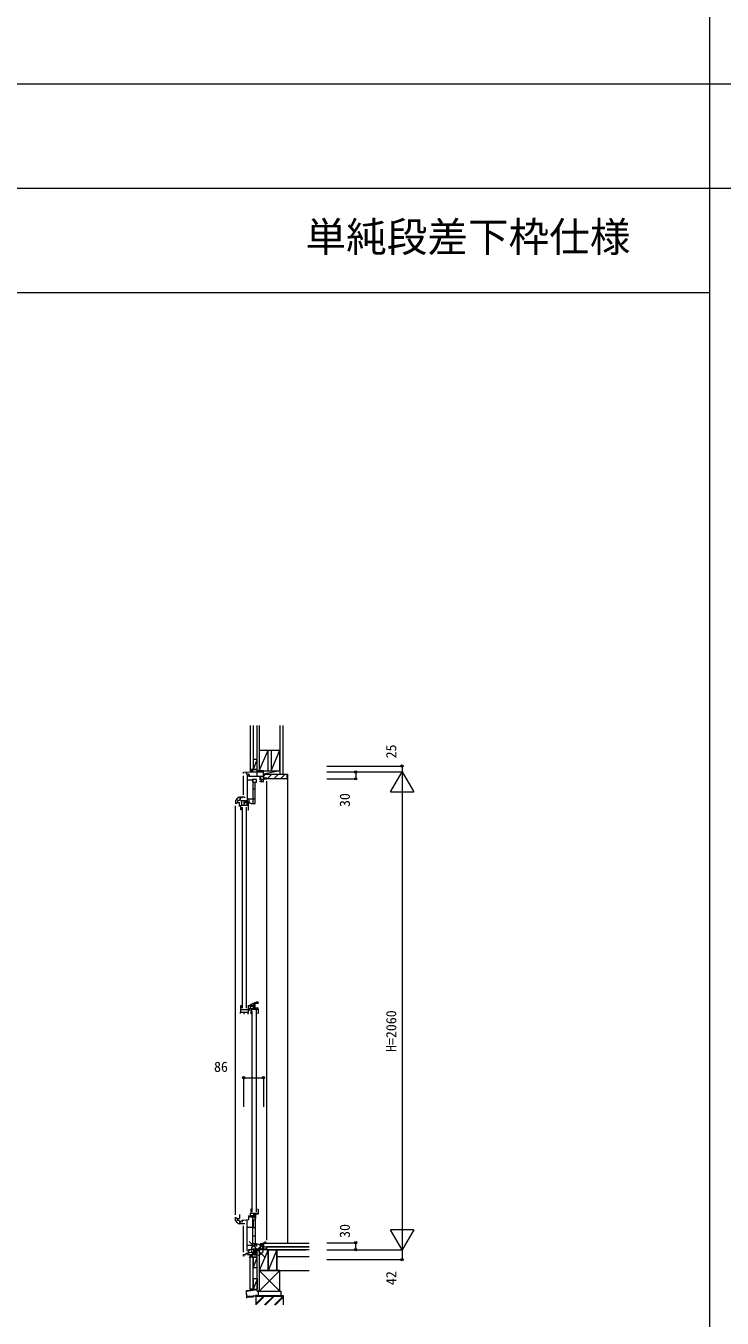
# Model space of a CAD drawing. Units: millimetres, scale not verified. Extents: x -13762 to 13750, y -10012 to 10000.
# Drawn here: x 4301 to 7302, y -5571 to 0 of the extents above; entities that cross this region are included whole.
import ezdxf
from ezdxf.enums import TextEntityAlignment as Align

# ---------------------------------------------------------------- set-up
doc = ezdxf.new("R2010")
doc.units = ezdxf.units.MM
doc.header["$LTSCALE"] = 50
for name, color, linetype, lineweight in [('0-0_0', 7, 'Continuous', 9), ('0-2_YKK_ZWAK', 5, 'Continuous', 9), ('0-4_YKK_12', 4, 'Continuous', 18), ('0-8_YKK_A1', 7, 'Continuous', 9), ('0-9_YSS_KE', 2, 'Continuous', 18), ('0-A_YSS_KE', 1, 'Continuous', 18)]:
    doc.layers.add(name, color=color, linetype=linetype, lineweight=lineweight)
doc.layers.add('0-1_USER1', color=7, linetype='Continuous')
doc.styles.add('ＭＳ ゴシック', font='')
doc.styles.get('ＭＳ ゴシック').set_extended_font_data('MS Gothic')

msp = doc.modelspace()

# ---------------------------------------------------------------- linework, layer by layer
at = {"layer": '0-0_0'}
for p, q in [((7250, -10000), (7250, 9500)), ((1250, -250), (13250, -250)), ((1250, -700), (13250, -700)), ((-13750, -1150), (7250, -1150))]:
    msp.add_line(p, q, dxfattribs=at)
at = {"layer": '0-2_YKK_ZWAK'}
for p, q in [((5280.6, -3205.79), (5268.6, -3205.79)), ((5268.6, -3208.99), (5271.8, -3205.79)), ((5268.6, -3214.65), (5277.46, -3205.79)), ((5268.6, -3205.79), (5268.6, -3215.79)), ((5273.11, -3215.79), (5278.6, -3210.3)), ((5278.6, -3205.79), (5278.6, -3215.79)), ((5325.6, -3225.79), (5425.6, -3225.79)), ((5326.6, -3232.89), (5333.7, -3225.79)), ((5326.6, -3240.79), (5326.6, -3225.79)), ((5341.99, -3245.79), (5361.99, -3225.79)), ((5370.27, -3245.79), (5390.27, -3225.79)), ((5398.56, -3245.79), (5418.56, -3225.79)), ((5425.6, -3225.79), (5428.6, -3225.79)), ((5425.6, -3225.79), (5425.6, -3243.79)), ((5428.6, -3225.79), (5428.6, -5245.79)), ((5340.6, -3245.79), (5340.6, -3243.29)), ((5423.6, -3245.79), (5340.6, -3245.79)), ((5268.6, -5306.15), (5277.46, -5297.29)), ((5268.6, -5307.29), (5268.6, -5297.29)), ((5268.6, -5300.49), (5271.8, -5297.29)), ((5281.6, -5307.29), (5268.6, -5307.29)), ((5280.6, -5307.29), (5268.6, -5307.29)), ((5273.11, -5307.29), (5278.6, -5301.8)), ((5278.6, -5307.29), (5278.6, -5297.29))]:
    msp.add_line(p, q, dxfattribs=at)
msp.add_lwpolyline([(5340.1, -3242.79), (5328.6, -3242.79), (5326.6, -3240.79)], dxfattribs=at)
for centre, radius, start, end in [((5340.1, -3243.29), 0.5, 0, 90), ((5423.6, -3243.79), 2, 270, 0)]:
    msp.add_arc(centre, radius, start, end, dxfattribs=at)
at = {"layer": '0-4_YKK_12'}
for p, q in [((5239.6, -3217.29), (5268.23, -3215.79)), ((5239.6, -3223.29), (5239.6, -3217.29)), ((5250.4, -3216.72), (5250.4, -3224.89)), ((5250.4, -3224.89), (5260.4, -3224.89)), ((5253.6, -3229.29), (5255.1, -3229.29)), ((5255.1, -3229.29), (5255.1, -3340.29)), ((5260.4, -3224.89), (5260.4, -3229.09)), ((5260.4, -3227.09), (5263.9, -3227.09)), ((5263.9, -3227.09), (5263.9, -3233.79)), ((5268.23, -3215.79), (5300.6, -3215.79)), ((5298.6, -3190.79), (5296.6, -3190.79)), ((5296.6, -3190.79), (5296.6, -3233.79)), ((5298.6, -3203.44), (5296.6, -3203.44)), ((5325.6, -3259.79), (5325.6, -3215.79)), ((5239.6, -3315.29), (5239.6, -3233.29)), ((5276.4, -3251.79), (5255.1, -3251.79)), ((5276.4, -3248.79), (5276.4, -3254.59)), ((5295.6, -3248.79), (5276.4, -3248.79)), ((5276.4, -3254.59), (5279.6, -3254.59)), ((5279.6, -3250.79), (5279.6, -3330.59)), ((5280.1, -3248.79), (5280.1, -3352.29)), ((5280.1, -3259.79), (5295.6, -3259.79)), ((5290.5, -3352.29), (5290.5, -3259.79)), ((5295.6, -3259.79), (5295.6, -3248.79)), ((5311.6, -3251.29), (5311.6, -3233.99)), ((5317.1, -3248.29), (5311.6, -3248.29)), ((5311.6, -3258.79), (5311.6, -3255.29)), ((5325.6, -3258.79), (5311.6, -3258.79)), ((5313.1, -3233.79), (5313.1, -3247.99)), ((5313.1, -3247.99), (5321.1, -3247.99)), ((5317.1, -3258.79), (5317.1, -3248.29)), ((5325.6, -3245.79), (5340.6, -3245.79)), ((5340.6, -3245.79), (5340.6, -3243.29)), ((5340.6, -5234.79), (5340.6, -3255.79)), ((5221.41, -3339.29), (5214.2, -3339.29)), ((5214.2, -3339.29), (5214.2, -3347.79)), ((5243.6, -3325.29), (5222.12, -3325.29)), ((5224.3, -3328.99), (5227.7, -3328.99)), ((5224.3, -3335.59), (5227.7, -3335.59)), ((5229.8, -3340.29), (5229.8, -3342.29)), ((5255.1, -3340.29), (5229.8, -3340.29)), ((5231.9, -3357.59), (5231.9, -3340.29)), ((5232.7, -3325.29), (5232.7, -3329.29)), ((5243.6, -3325.29), (5243.6, -3327.29)), ((5255.1, -3332.09), (5290.5, -3332.09)), ((5262.7, -3332.09), (5262.7, -3350.29)), ((5280.1, -3288.74), (5290.5, -3288.74)), ((5205.6, -3350.29), (5210.6, -3350.29)), ((5205.6, -5125.79), (5205.6, -3362.79)), ((5210.6, -3347.79), (5221.8, -3347.79)), ((5210.6, -3350.29), (5210.6, -3347.79)), ((5221.8, -3364.79), (5221.8, -3347.79)), ((5228.2, -3370.69), (5231.8, -3370.69)), ((5231.8, -3379.59), (5228.2, -3379.59)), ((5229.8, -3345.29), (5229.8, -3347.29)), ((5229.8, -3347.29), (5231.9, -3347.29)), ((5231.8, -3370.69), (5231.8, -3373.29)), ((5231.8, -3376.79), (5231.8, -3379.59)), ((5233.9, -3367.59), (5233.9, -4234.59)), ((5261.2, -3344.59), (5241.2, -3344.59)), ((5241.2, -3344.59), (5241.2, -3359.59)), ((5241.2, -3350.59), (5245.2, -3350.59)), ((5242.7, -3346.09), (5242.7, -3350.59)), ((5242.7, -3347.09), (5256.4, -3347.09)), ((5252.9, -4234.59), (5252.9, -3367.59)), ((5253.5, -3350.59), (5256.4, -3350.59)), ((5254.4, -3351.49), (5254.4, -3359.59)), ((5256.4, -3351.49), (5254.4, -3351.49)), ((5256.4, -3346.09), (5256.4, -3351.49)), ((5261.1, -3363.89), (5261.2, -3363.89)), ((5261.2, -3363.89), (5261.2, -3344.59)), ((5270.7, -3350.29), (5262.7, -3350.29)), ((5270.7, -3350.29), (5270.7, -3352.29)), ((5270.7, -3352.29), (5290.5, -3352.29)), ((5228.2, -4222.59), (5231.8, -4222.59)), ((5228.2, -4251.59), (5228.2, -4222.59)), ((5231.8, -4231.49), (5228.2, -4231.49)), ((5231.8, -4222.59), (5231.8, -4225.39)), ((5231.8, -4228.89), (5231.8, -4231.49)), ((5257.8, -4222.59), (5259.7, -4222.59)), ((5259.7, -4222.59), (5259.7, -4243.59)), ((5260.3, -4222.28), (5269.2, -4222.59)), ((5269.2, -4236.19), (5269.2, -4218.09)), ((5269.2, -4218.09), (5274.2, -4218.09)), ((5269.2, -4224.09), (5283.2, -4224.09)), ((5273.6, -4228.59), (5269.2, -4228.59)), ((5270.7, -4224.59), (5270.7, -4226.59)), ((5282.9, -4224.59), (5270.7, -4224.59)), ((5273.6, -4224.59), (5273.6, -4228.59)), ((5282.9, -4236.19), (5282.9, -4224.59)), ((5283.2, -4212.81), (5283.2, -4238.89)), ((5289.2, -4238.89), (5289.2, -4210.54)), ((5289.2, -4232.35), (5298.84, -4233.19)), ((5302.9, -4208.36), (5302.9, -4213.36)), ((5227, -4251.59), (5228.2, -4251.59)), ((5227, -4257.59), (5227, -4251.59)), ((5228.2, -4239.59), (5259.7, -4239.59)), ((5228.2, -4251.59), (5261.2, -4251.59)), ((5241.2, -4251.59), (5241.2, -4257.59)), ((5241.2, -4257.59), (5243.7, -4257.59)), ((5256.2, -4257.59), (5261.2, -4257.59)), ((5257.9, -4251.59), (5257.9, -4257.59)), ((5259.7, -4243.59), (5264.7, -4243.59)), ((5261.2, -4252.69), (5261.2, -4244.59)), ((5261.2, -4257.59), (5261.2, -4255.69)), ((5263.77, -4242.34), (5264.5, -4241.07)), ((5264.5, -4236.19), (5282.9, -4236.19)), ((5264.5, -4241.07), (5264.5, -4236.19)), ((5264.7, -4239.84), (5265.57, -4238.34)), ((5264.7, -4243.59), (5264.7, -4239.84)), ((5270.4, -4236.19), (5270.4, -4257.59)), ((5270.4, -4238.89), (5303.4, -4238.89)), ((5270.4, -4243.89), (5274.2, -4243.89)), ((5274, -4248.69), (5270.4, -4248.69)), ((5270.4, -4257.59), (5274, -4257.59)), ((5274, -4251.29), (5274, -4248.69)), ((5274, -4257.59), (5274, -4254.79)), ((5274.2, -4243.89), (5274.2, -4240.09)), ((5276, -4245.59), (5276, -5112.59)), ((5292.6, -4238.89), (5292.6, -4242.59)), ((5292.6, -4242.59), (5296.56, -4242.59)), ((5295, -5112.59), (5295, -4245.59)), ((5303.3, -4257.59), (5300, -4257.59)), ((5303.3, -4241.89), (5303.3, -4257.59)), ((5303.4, -4241.89), (5303.3, -4241.89)), ((5303.4, -4238.17), (5303.4, -4241.89)), ((5221.8, -5123.79), (5221.8, -5140.79)), ((5269.2, -5117.59), (5303.4, -5117.59)), ((5269.2, -5135.69), (5269.2, -5117.59)), ((5270.4, -5100.59), (5270.4, -5117.59)), ((5274, -5100.59), (5270.4, -5100.59)), ((5270.4, -5109.49), (5274, -5109.49)), ((5274, -5103.39), (5274, -5100.59)), ((5274, -5109.49), (5274, -5106.89)), ((5282.4, -5117.59), (5282.4, -5134.09)), ((5282.4, -5123.29), (5286.9, -5123.29)), ((5282.7, -5117.59), (5282.7, -5123.09)), ((5284.2, -5119.59), (5286.9, -5119.59)), ((5284.2, -5123.29), (5284.2, -5119.59)), ((5287.2, -5117.59), (5287.2, -5122.59)), ((5303.4, -5122.59), (5287.2, -5122.59)), ((5289.66, -5122.59), (5289.2, -5135.69)), ((5293, -5140.89), (5293, -5124.59)), ((5299.5, -5100.59), (5303.4, -5100.59)), ((5303.4, -5100.59), (5303.4, -5122.59)), ((5205.6, -5148.79), (5205.6, -5135.79)), ((5205.6, -5138.29), (5210.6, -5138.29)), ((5214.36, -5159.59), (5205.6, -5148.79)), ((5210.6, -5138.29), (5210.6, -5140.79)), ((5210.6, -5140.79), (5221.8, -5140.79)), ((5214.2, -5149.29), (5214.2, -5140.79)), ((5221.41, -5149.29), (5214.2, -5149.29)), ((5224.3, -5152.85), (5221.41, -5149.29)), ((5243.6, -5163.29), (5222.12, -5163.29)), ((5224.3, -5163.29), (5224.3, -5152.85)), ((5224.3, -5152.99), (5227.7, -5152.99)), ((5224.3, -5159.59), (5227.7, -5159.59)), ((5231.8, -5149.39), (5231.8, -5147.49)), ((5231.8, -5147.49), (5240.94, -5147.49)), ((5231.8, -5152.39), (5231.8, -5154.29)), ((5231.8, -5154.29), (5234.9, -5154.29)), ((5232.7, -5163.29), (5232.7, -5159.29)), ((5234.9, -5154.29), (5234.9, -5147.49)), ((5239.6, -5286.79), (5239.6, -5173.29)), ((5240.94, -5147.49), (5262.7, -5145.59)), ((5243.6, -5163.29), (5243.6, -5161.29)), ((5255.1, -5279.29), (5255.1, -5146.25)), ((5255.1, -5177.99), (5281.1, -5177.99)), ((5262.7, -5145.59), (5262.7, -5127.79)), ((5262.7, -5132.99), (5267.7, -5132.99)), ((5267.7, -5127.79), (5267.7, -5134.99)), ((5286.9, -5129.59), (5269.2, -5129.59)), ((5289.2, -5135.69), (5269.2, -5135.69)), ((5280.4, -5151.79), (5278.2, -5151.79)), ((5278.2, -5151.79), (5278.2, -5177.99)), ((5278.4, -5138.59), (5278.4, -5151.59)), ((5282.05, -5138.59), (5278.4, -5138.59)), ((5278.4, -5146.09), (5290.5, -5146.09)), ((5279.6, -5257.79), (5279.6, -5178)), ((5279.9, -5134.09), (5282.4, -5134.09)), ((5280.1, -5179.79), (5290.5, -5179.79)), ((5280.1, -5259.8), (5280.1, -5179.79)), ((5280.4, -5146.09), (5280.4, -5151.79)), ((5281.6, -5146.09), (5281.6, -5179.79)), ((5285.4, -5129.59), (5285.4, -5133.89)), ((5290.5, -5138.59), (5286.05, -5138.59)), ((5290.5, -5138.59), (5290.5, -5248.8)), ((5290.5, -5140.89), (5293, -5140.89)), ((5280.1, -5215.04), (5290.5, -5215.04)), ((5250.4, -5290.09), (5260.4, -5290.09)), ((5250.4, -5296.79), (5250.4, -5290.09)), ((5253.6, -5279.29), (5255.1, -5279.29)), ((5276.4, -5256.79), (5255.1, -5256.79)), ((5256.82, -5290.09), (5256.8, -5296.29)), ((5260.4, -5274.29), (5278, -5272.79)), ((5260.4, -5274.29), (5260.4, -5276.49)), ((5260.4, -5290.09), (5260.4, -5278.99)), ((5263.9, -5280.99), (5260.4, -5280.99)), ((5266.3, -5288.99), (5260.4, -5288.99)), ((5263.9, -5273.99), (5263.9, -5280.99)), ((5288.28, -5287.07), (5266.3, -5288.99)), ((5276.4, -5253.99), (5279.6, -5253.99)), ((5276.4, -5259.8), (5276.4, -5253.99)), ((5295.6, -5259.8), (5276.4, -5259.8)), ((5340.6, -5272.79), (5278, -5272.79)), ((5280.1, -5248.8), (5295.6, -5248.8)), ((5281, -5272.79), (5281, -5282.79)), ((5281, -5281.28), (5289.49, -5272.79)), ((5281, -5275.62), (5283.83, -5272.79)), ((5281, -5282.79), (5284, -5282.79)), ((5284, -5282.79), (5289.3, -5288.09)), ((5284.57, -5283.36), (5295.15, -5272.79)), ((5287.3, -5290.79), (5289.3, -5290.79)), ((5287.3, -5296.29), (5287.3, -5290.79)), ((5287.4, -5286.19), (5298.6, -5274.99)), ((5289.3, -5289.95), (5298.6, -5280.65)), ((5289.3, -5288.09), (5289.3, -5292.19)), ((5292.72, -5292.19), (5298.6, -5286.31)), ((5295.6, -5248.8), (5295.6, -5259.8)), ((5298.6, -5292.19), (5298.6, -5272.79)), ((5311.6, -5250.29), (5311.6, -5253.79)), ((5325.6, -5250.29), (5311.6, -5250.29)), ((5311.6, -5257.79), (5311.6, -5272.59)), ((5317.1, -5260.79), (5311.6, -5260.79)), ((5311.6, -5270.29), (5315.5, -5270.29)), ((5317.1, -5250.29), (5317.1, -5260.79)), ((5320.9, -5252.49), (5320.9, -5256.69)), ((5323.8, -5252.49), (5320.9, -5252.49)), ((5320.9, -5256.69), (5324.4, -5256.69)), ((5322.4, -5255.49), (5325.6, -5255.49)), ((5323.4, -5245.79), (5340.6, -5245.79)), ((5324.4, -5256.69), (5324.4, -5275.79)), ((5325.6, -5255.49), (5325.6, -5250.29)), ((5325.8, -5259.79), (5325.8, -5245.79)), ((5340.6, -5245.79), (5340.6, -5248.29)), ((5340.6, -5272.79), (5340.6, -5275.79)), ((5239.6, -5296.79), (5250.4, -5296.79)), ((5239.6, -5302.79), (5239.6, -5296.79)), ((5242.6, -5302.79), (5239.6, -5302.79)), ((5256.8, -5296.29), (5287.3, -5296.29)), ((5289.3, -5292.19), (5298.6, -5292.19)), ((5293.8, -5296.79), (5293.8, -5292.19)), ((5297.6, -5296.79), (5293.8, -5296.79)), ((5296.6, -5296.79), (5296.6, -5317.79)), ((5298.6, -5301.14), (5296.6, -5301.14)), ((5296.6, -5317.79), (5298.6, -5317.79))]:
    msp.add_line(p, q, dxfattribs=at)
for points in [[(5260.4, -3231.59), (5260.4, -3233.79), (5325.6, -3233.79)], [(5214.36, -3328.99), (5205.6, -3339.79), (5205.6, -3352.79)], [(5224.3, -3325.29), (5224.3, -3335.73), (5221.41, -3339.29)], [(5228.2, -3379.59), (5228.2, -3359.59), (5261.2, -3359.59)], [(5257.8, -3379.59), (5261.1, -3379.59), (5261.1, -3363.89)]]:
    msp.add_lwpolyline(points, dxfattribs=at)
for centre, radius, start, end in [((5222.12, -3335.29), 10, 89.99999, 140.96439), ((5303.85, -4258.35), 50, 91.0861, 126.36873), ((5303.86, -4258.35), 45, 91.21953, 109.00967), ((5298.4, -4238.17), 5, 0, 85), ((5222.12, -5153.29), 10, 219.03561, 270.00001)]:
    msp.add_arc(centre, radius, start, end, dxfattribs=at)
at = {"layer": '0-8_YKK_A1'}
for p, q in [((5268.6, -3015.79), (5268.6, -3205.79)), ((5280.6, -3015.79), (5280.6, -3205.79)), ((5298.6, -3215.79), (5298.6, -3015.79)), ((5307.6, -3015.79), (5307.6, -3210.79)), ((5396.6, -3015.79), (5396.6, -3225.79)), ((5409.1, -3015.79), (5409.1, -3225.79)), ((5280.6, -3160.79), (5296.6, -3160.79)), ((5280.6, -3160.79), (5280.6, -3205.79)), ((5296.6, -3165.79), (5280.6, -3205.79)), ((5307.6, -3121.79), (5307.6, -3210.79)), ((5307.6, -3210.79), (5345.6, -3121.79)), ((5307.6, -3121.79), (5396.6, -3121.79)), ((5345.6, -3210.79), (5345.6, -3121.79)), ((5358.6, -3121.79), (5358.6, -3210.79)), ((5358.6, -3210.79), (5396.6, -3121.79)), ((5396.6, -3210.79), (5396.6, -3121.79)), ((5281.6, -3205.79), (5268.6, -3205.79)), ((5280.6, -3205.79), (5294.6, -3205.79)), ((5294.6, -3205.79), (5281.6, -3205.79)), ((5298.6, -3210.79), (5307.6, -3210.79)), ((5325.6, -3210.79), (5298.6, -3210.79)), ((5325.6, -3210.79), (5298.6, -3215.79)), ((5298.6, -3215.79), (5325.6, -3215.79)), ((5307.6, -3210.79), (5345.6, -3210.79)), ((5396.6, -3210.79), (5325.6, -3225.79)), ((5325.6, -3210.79), (5396.6, -3210.79)), ((5325.6, -3225.79), (5325.6, -3210.79)), ((5325.6, -3215.79), (5325.6, -3210.79)), ((5358.6, -3210.79), (5396.6, -3210.79)), ((5298.6, -5453.79), (5298.6, -5275.79)), ((5345.6, -5275.79), (5307.6, -5364.79)), ((5307.6, -5275.79), (5307.6, -5364.79)), ((5307.6, -5275.79), (5307.6, -5453.79)), ((5523.1, -5248.79), (5327.6, -5248.79)), ((5327.6, -5263.79), (5327.6, -5248.79)), ((5340.6, -5275.79), (5340.6, -5263.79)), ((5340.6, -5275.79), (5508.57, -5275.79)), ((5383.6, -5275.79), (5345.6, -5364.79)), ((5383.6, -5275.79), (5345.6, -5275.79)), ((5383.6, -5275.79), (5383.6, -5305.79)), ((5523.1, -5275.79), (5383.6, -5275.79)), ((5508.57, -5275.79), (5383.6, -5275.79)), ((5268.6, -5445.93), (5268.6, -5307.29)), ((5280.6, -5307.29), (5280.6, -5352.29)), ((5280.6, -5445.93), (5280.6, -5307.29)), ((5295.6, -5314.79), (5280.6, -5352.29)), ((5523.1, -5305.79), (5383.6, -5305.79)), ((5280.6, -5352.29), (5297.6, -5352.29)), ((5280.6, -5399.44), (5280.6, -5444.44)), ((5296.5, -5400.93), (5280.6, -5400.93)), ((5297.5, -5396.91), (5297.5, -5398.16)), ((5297.8, -5398.55), (5297.8, -5405.9)), ((5298.6, -5446.78), (5298.6, -5396.91)), ((5396.6, -5364.79), (5307.6, -5364.79)), ((5396.6, -5364.79), (5307.6, -5453.79)), ((5307.6, -5364.79), (5396.6, -5453.79)), ((5307.6, -5364.79), (5345.6, -5364.79)), ((5307.6, -5364.79), (5307.6, -5453.79)), ((5345.6, -5364.79), (5383.6, -5364.79)), ((5383.6, -5364.79), (5523.1, -5364.79)), ((5396.6, -5453.79), (5396.6, -5364.79)), ((5250.69, -5455.43), (5252.07, -5483.04)), ((5251.5, -5455.66), (5252.59, -5477.38)), ((5296.97, -5446.5), (5252.38, -5453.35)), ((5252.77, -5454.1), (5298.35, -5447.08)), ((5280.6, -5445.93), (5268.6, -5445.93)), ((5296.5, -5406.18), (5280.6, -5445.93)), ((5280.6, -5445.93), (5296.5, -5445.93)), ((5297.8, -5406.82), (5297.8, -5425.9)), ((5297.8, -5426.82), (5297.8, -5445.51)), ((5302.1, -5453.79), (5402.1, -5453.79)), ((5302.1, -5453.79), (5302.1, -5473.79)), ((5307.6, -5453.79), (5396.6, -5453.79)), ((5402.1, -5473.79), (5402.1, -5453.79)), ((5252.68, -5479.18), (5252.83, -5482.15)), ((5252.72, -5483.66), (5252.75, -5483.66)), ((5281, -5477.86), (5253.09, -5477.86)), ((5253.18, -5478.66), (5281, -5478.66)), ((5281.3, -5474.93), (5281.3, -5477.56)), ((5282.1, -5477.56), (5282.1, -5474.93)), ((5282.3, -5473.84), (5292.53, -5472.95)), ((5282.37, -5474.63), (5293.33, -5473.68)), ((5412.1, -5473.79), (5292.1, -5473.79)), ((5292.1, -5473.79), (5292.1, -5513.29)), ((5292.8, -5471.06), (5292.8, -5472.65)), ((5293.6, -5471.06), (5293.6, -5473.38)), ((5293.6, -5475.29), (5410.6, -5475.29)), ((5293.6, -5513.29), (5293.6, -5475.29)), ((5293.6, -5507.39), (5325.7, -5475.29)), ((5293.6, -5509.51), (5327.82, -5475.29)), ((5293.6, -5511.63), (5329.94, -5475.29)), ((5402.1, -5473.79), (5302.1, -5473.79)), ((5368.13, -5475.29), (5330.12, -5513.29)), ((5332.25, -5513.29), (5370.25, -5475.29)), ((5372.37, -5475.29), (5334.37, -5513.29)), ((5372.55, -5513.29), (5410.55, -5475.29)), ((5374.67, -5513.29), (5410.6, -5477.36)), ((5376.79, -5513.29), (5410.6, -5479.48)), ((5410.6, -5475.29), (5410.6, -5513.29)), ((5412.1, -5513.29), (5412.1, -5473.79))]:
    msp.add_line(p, q, dxfattribs=at)
for points in [[(5345.6, -5275.79), (5307.6, -5275.79), (5298.6, -5275.79)], [(5327.6, -5263.79), (5523.1, -5263.79), (5340.6, -5263.79)], [(5345.6, -5275.79), (5345.6, -5364.79), (5345.6, -5275.79)], [(5383.6, -5364.79), (5383.6, -5275.79), (5383.6, -5364.79)], [(5280.6, -5307.29), (5295.6, -5307.29), (5281.6, -5307.29)], [(5307.6, -5453.79), (5298.6, -5453.79), (5307.6, -5453.79)]]:
    msp.add_lwpolyline(points, dxfattribs=at)
for centre, radius, start, end in [((5298.05, -5396.91), 0.55, 359.99998, 180.00167), ((5297.7, -5398.16), 0.2, 179.99694, 255.51968), ((5297.6, -5398.55), 0.2, 0, 75.52165), ((5252.69, -5455.33), 2, 98.74002, 182.85963), ((5253, -5455.58), 1.5, 98.76138, 182.85963), ((5296.8, -5445.51), 1, 279.71601, 0), ((5298, -5405.9), 0.2, 180.00003, 246.42147), ((5298, -5406.82), 0.2, 113.57855, 179.99998), ((5298, -5425.9), 0.2, 180.00003, 246.42147), ((5298, -5426.82), 0.2, 113.57855, 179.99998), ((5297.8, -5406.36), 0.3, 293.57988, 66.42007), ((5297.8, -5426.36), 0.3, 293.57988, 66.42007), ((5298.3, -5446.78), 0.3, 279.71625, 0), ((5252.72, -5483.01), 0.65, 182.85963, 270.0001), ((5253.09, -5477.36), 0.5, 182.85963, 270.0001), ((5253.18, -5479.16), 0.5, 90.0001, 182.85963), ((5252.75, -5483.01), 0.65, 270.0001, 66.73014), ((5253.13, -5482.14), 0.3, 182.85963, 246.73014), ((5281, -5477.56), 0.3, 270, 0), ((5281, -5477.56), 1.1, 270, 0), ((5282.4, -5474.93), 1.1, 94.96983, 180), ((5282.4, -5474.93), 0.3, 94.96983, 180), ((5292.5, -5472.65), 0.3, 274.96983, 0), ((5293.2, -5471.06), 0.4, 90.00009, 180), ((5293.2, -5471.06), 0.4, 0, 90.00009), ((5293.3, -5473.38), 0.3, 274.96983, 0)]:
    msp.add_arc(centre, radius, start, end, dxfattribs=at)
at = {"layer": '0-9_YSS_KE'}
for p, q in [((5598.1, -3190.79), (5923.1, -3190.79)), ((5598.1, -3215.79), (5923.1, -3215.79)), ((5723.1, -3215.79), (5723.1, -3245.79)), ((5873.1, -3302.39), (5923.1, -3215.79)), ((5923.1, -3215.79), (5923.1, -5275.79)), ((5598.1, -3245.79), (5723.1, -3245.79)), ((5873.1, -3302.39), (5973.1, -3302.39)), ((5239.6, -4534.1), (5325.6, -4534.1)), ((5239.6, -4534.1), (5239.6, -4659.1)), ((5325.6, -4534.1), (5325.6, -4659.1)), ((5923.1, -5275.79), (5873.1, -5189.19)), ((5973.1, -5189.19), (5873.1, -5189.19)), ((5973.1, -5189.19), (5923.1, -5275.79)), ((5598.1, -5245.79), (5723.1, -5245.79)), ((5598.1, -5275.79), (5923.1, -5275.79)), ((5723.1, -5275.79), (5723.1, -5245.79)), ((5923.1, -5275.79), (5923.1, -5317.79)), ((5598.1, -5317.79), (5923.1, -5317.79))]:
    msp.add_line(p, q, dxfattribs=at)
msp.add_lwpolyline([(5923.1, -3190.79), (5923.1, -3215.79), (5973.1, -3302.39)], dxfattribs=at)
for centre in [(5723.1, -3215.79), (5923.1, -3190.79), (5723.1, -3245.79), (5239.6, -4534.1), (5325.6, -4534.1), (5723.1, -5245.79), (5723.1, -5275.79), (5923.1, -5317.79)]:
    msp.add_circle(centre, 5, dxfattribs=at)
at = {"layer": '0-A_YSS_KE'}
for p, q in [((5333.96, -5311.14), (5263.24, -5240.43)), ((5333.96, -5240.43), (5263.24, -5311.14))]:
    msp.add_line(p, q, dxfattribs=at)
msp.add_circle((5298.6, -5275.79), 25, dxfattribs=at)

# ---------------------------------------------------------------- texts
at = {"layer": '0-1_USER1', "style": 'ＭＳ ゴシック'}
msp.add_text('単純段差下枠仕様', height=128.3, dxfattribs=at).set_placement((5506.95, -1012.5), align=Align.BOTTOM_LEFT)
at = {"layer": '0-9_YSS_KE', "style": 'ＭＳ ゴシック'}
for s, p in [('25', (5911.1, -3157.68)), ('30', (5711.1, -3367.35)), ('H=2060', (5911.1, -4423.13)), ('30', (5711.1, -5224.61)), ('42', (5911.1, -5427.81))]:
    msp.add_text(s, height=43.99, rotation=90, dxfattribs=at).set_placement(p, align=Align.BOTTOM_LEFT)
msp.add_text('86', height=43.99, dxfattribs=at).set_placement((5112.52, -4522.1), align=Align.BOTTOM_LEFT)

doc.saveas('drawing.dxf')
